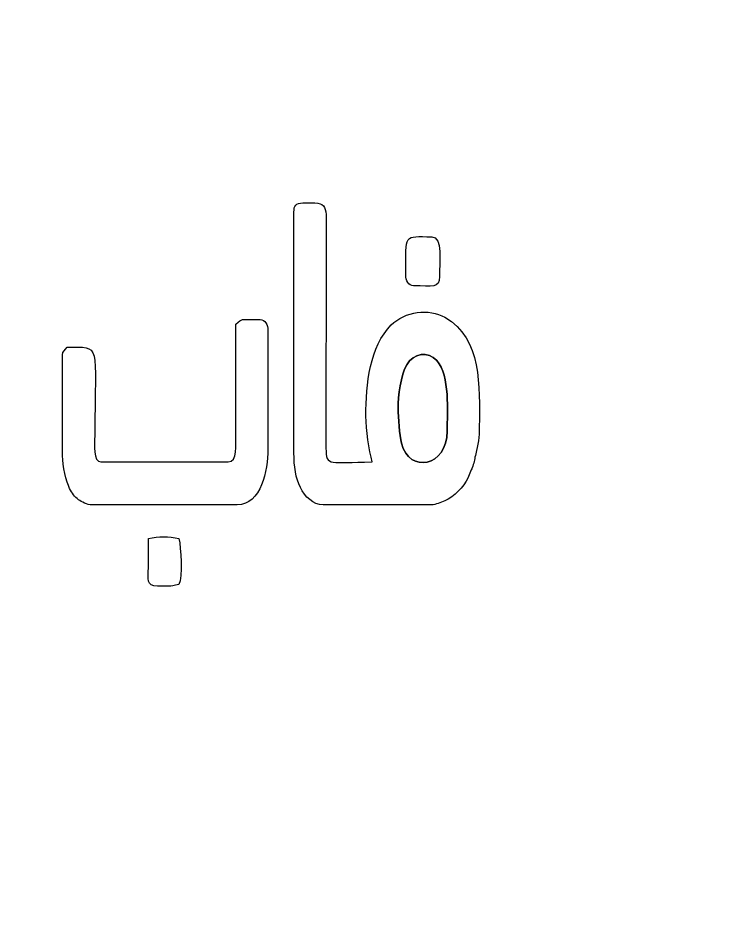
# Model space of a CAD drawing. Header units: millimetres. Extents: x -115 to 125, y -172 to 158.
# Drawn here: x -68 to -63.05, y -125.7 to -119.31 of the extents above; entities that cross this region are included whole.
import ezdxf

# ---------------------------------------------------------------- set-up
doc = ezdxf.new("R2010")
doc.units = ezdxf.units.MM
doc.header["$MEASUREMENT"] = 0
doc.layers.add('Layer 1', color=7, linetype='Continuous')

msp = doc.modelspace()

# ---------------------------------------------------------------- linework, layer by layer
at = {"layer": 'Layer 1', "color": 242, "lineweight": 9}
msp.add_open_spline([(-111.2285, -101.7092), (-111.2285, -101.7092), (-104.9785, -101.7092), (-104.9785, -101.7092), (-104.9785, -101.7092), (-104.9785, -101.7092), (-104.9785, -98.7092), (-104.9785, -98.7092), (-104.9785, -98.7092), (-104.9785, -98.7092), (-95.7285, -98.7092), (-95.7285, -98.7092), (-95.7285, -98.7092), (-95.7285, -98.7092), (-95.7285, -101.7092), (-95.7285, -101.7092), (-95.7285, -101.7092), (-95.7285, -101.7092), (-88.7285, -101.7092), (-88.7285, -101.7092), (-88.7285, -101.7092), (-88.7285, -101.7092), (-88.7285, -98.7092), (-88.7285, -98.7092), (-88.7285, -98.7092), (-88.7285, -98.7092), (-81.7285, -98.7092), (-81.7285, -98.7092), (-81.7285, -98.7092), (-81.7285, -98.7092), (-81.7285, -101.7092), (-81.7285, -101.7092), (-81.7285, -101.7092), (-81.7285, -101.7092), (-74.7285, -101.7092), (-74.7285, -101.7092), (-74.7285, -101.7092), (-74.7285, -101.7092), (-74.7285, -98.7092), (-74.7285, -98.7092), (-74.7285, -98.7092), (-74.7285, -98.7092), (-67.7285, -98.7092), (-67.7285, -98.7092), (-67.7285, -98.7092), (-67.7285, -98.7092), (-67.7285, -101.7092), (-67.7285, -101.7092), (-67.7285, -101.7092), (-67.7285, -101.7092), (-60.7285, -101.7092), (-60.7285, -101.7092), (-60.7285, -101.7092), (-60.7285, -101.7092), (-60.7285, -98.7092), (-60.7285, -98.7092), (-60.7285, -98.7092), (-60.7285, -98.7092), (-53.7285, -98.7092), (-53.7285, -98.7092), (-53.7285, -98.7092), (-53.7285, -98.7092), (-53.7285, -101.7092), (-53.7285, -101.7092), (-53.7285, -101.7092), (-53.7285, -101.7092), (-46.7285, -101.7092), (-46.7285, -101.7092), (-46.7285, -101.7092), (-46.7285, -101.7092), (-46.7285, -98.7092), (-46.7285, -98.7092), (-46.7285, -98.7092), (-46.7285, -98.7092), (-39.7285, -98.7092), (-39.7285, -98.7092), (-39.7285, -98.7092), (-39.7285, -98.7092), (-39.7285, -101.7092), (-39.7285, -101.7092), (-39.7285, -101.7092), (-39.7285, -101.7092), (-32.7285, -101.7092), (-32.7285, -101.7092), (-32.7285, -101.7092), (-32.7285, -101.7092), (-32.7285, -98.7092), (-32.7285, -98.7092), (-32.7285, -98.7092), (-32.7285, -98.7092), (-23.4785, -98.7092), (-23.4785, -98.7092), (-23.4785, -98.7092), (-23.4785, -98.7092), (-23.4785, -101.7092), (-23.4785, -101.7092), (-23.4785, -101.7092), (-23.4785, -101.7092), (-17.2285, -101.7092), (-17.2285, -101.7092), (-17.2285, -101.7092), (-17.2285, -101.7092), (-17.2285, -105.7092), (-17.2285, -105.7092), (-17.2285, -105.7092), (-17.2285, -105.7092), (-14.2285, -105.7092), (-14.2285, -105.7092), (-14.2285, -105.7092), (-14.2285, -105.7092), (-14.2285, -112.7092), (-14.2285, -112.7092), (-14.2285, -112.7092), (-14.2285, -112.7092), (-17.2285, -112.7092), (-17.2285, -112.7092), (-17.2285, -112.7092), (-17.2285, -112.7092), (-17.2285, -119.7092), (-17.2285, -119.7092), (-17.2285, -119.7092), (-17.2285, -119.7092), (-14.2285, -119.7092), (-14.2285, -119.7092), (-14.2285, -119.7092), (-14.2285, -119.7092), (-14.2285, -126.7092), (-14.2285, -126.7092), (-14.2285, -126.7092), (-14.2285, -126.7092), (-17.2285, -126.7092), (-17.2285, -126.7092), (-17.2285, -126.7092), (-17.2285, -126.7092), (-17.2285, -130.7092), (-17.2285, -130.7092), (-17.2285, -130.7092), (-17.2285, -130.7092), (-23.4785, -130.7092), (-23.4785, -130.7092), (-23.4785, -130.7092), (-23.4785, -130.7092), (-23.4785, -133.7092), (-23.4785, -133.7092), (-23.4785, -133.7092), (-23.4785, -133.7092), (-32.7285, -133.7092), (-32.7285, -133.7092), (-32.7285, -133.7092), (-32.7285, -133.7092), (-32.7285, -130.7092), (-32.7285, -130.7092), (-32.7285, -130.7092), (-32.7285, -130.7092), (-39.7285, -130.7092), (-39.7285, -130.7092), (-39.7285, -130.7092), (-39.7285, -130.7092), (-39.7285, -133.7092), (-39.7285, -133.7092), (-39.7285, -133.7092), (-39.7285, -133.7092), (-46.7285, -133.7092), (-46.7285, -133.7092), (-46.7285, -133.7092), (-46.7285, -133.7092), (-46.7285, -130.7092), (-46.7285, -130.7092), (-46.7285, -130.7092), (-46.7285, -130.7092), (-53.7285, -130.7092), (-53.7285, -130.7092), (-53.7285, -130.7092), (-53.7285, -130.7092), (-53.7285, -133.7092), (-53.7285, -133.7092), (-53.7285, -133.7092), (-53.7285, -133.7092), (-60.7285, -133.7092), (-60.7285, -133.7092), (-60.7285, -133.7092), (-60.7285, -133.7092), (-60.7285, -130.7092), (-60.7285, -130.7092), (-60.7285, -130.7092), (-60.7285, -130.7092), (-67.7285, -130.7092), (-67.7285, -130.7092), (-67.7285, -130.7092), (-67.7285, -130.7092), (-67.7285, -133.7092), (-67.7285, -133.7092), (-67.7285, -133.7092), (-67.7285, -133.7092), (-74.7285, -133.7092), (-74.7285, -133.7092), (-74.7285, -133.7092), (-74.7285, -133.7092), (-74.7285, -130.7092), (-74.7285, -130.7092), (-74.7285, -130.7092), (-74.7285, -130.7092), (-81.7285, -130.7092), (-81.7285, -130.7092), (-81.7285, -130.7092), (-81.7285, -130.7092), (-81.7285, -133.7092), (-81.7285, -133.7092), (-81.7285, -133.7092), (-81.7285, -133.7092), (-88.7285, -133.7092), (-88.7285, -133.7092), (-88.7285, -133.7092), (-88.7285, -133.7092), (-88.7285, -130.7092), (-88.7285, -130.7092), (-88.7285, -130.7092), (-88.7285, -130.7092), (-95.7285, -130.7092), (-95.7285, -130.7092), (-95.7285, -130.7092), (-95.7285, -130.7092), (-95.7285, -133.7092), (-95.7285, -133.7092), (-95.7285, -133.7092), (-95.7285, -133.7092), (-104.9785, -133.7092), (-104.9785, -133.7092), (-104.9785, -133.7092), (-104.9785, -133.7092), (-104.9785, -130.7092), (-104.9785, -130.7092), (-104.9785, -130.7092), (-104.9785, -130.7092), (-111.2285, -130.7092), (-111.2285, -130.7092), (-111.2285, -130.7092), (-111.2285, -130.7092), (-111.2285, -126.7092), (-111.2285, -126.7092), (-111.2285, -126.7092), (-111.2285, -126.7092), (-114.2285, -126.7092), (-114.2285, -126.7092), (-114.2285, -126.7092), (-114.2285, -126.7092), (-114.2285, -119.7092), (-114.2285, -119.7092), (-114.2285, -119.7092), (-114.2285, -119.7092), (-111.2285, -119.7092), (-111.2285, -119.7092), (-111.2285, -119.7092), (-111.2285, -119.7092), (-111.2285, -112.7092), (-111.2285, -112.7092), (-111.2285, -112.7092), (-111.2285, -112.7092), (-114.2285, -112.7092), (-114.2285, -112.7092), (-114.2285, -112.7092), (-114.2285, -112.7092), (-114.2285, -105.7092), (-114.2285, -105.7092), (-114.2285, -105.7092), (-114.2285, -105.7092), (-111.2285, -105.7092), (-111.2285, -105.7092), (-111.2285, -105.7092), (-111.2285, -105.7092), (-111.2285, -101.7092), (-111.2285, -101.7092)], degree=3, knots=[0, 0, 0, 0, 0.014493, 0.014493, 0.014493, 0.014493, 0.028986, 0.028986, 0.028986, 0.028986, 0.043478, 0.043478, 0.043478, 0.043478, 0.057971, 0.057971, 0.057971, 0.057971, 0.072464, 0.072464, 0.072464, 0.072464, 0.086957, 0.086957, 0.086957, 0.086957, 0.101449, 0.101449, 0.101449, 0.101449, 0.115942, 0.115942, 0.115942, 0.115942, 0.130435, 0.130435, 0.130435, 0.130435, 0.144928, 0.144928, 0.144928, 0.144928, 0.15942, 0.15942, 0.15942, 0.15942, 0.173913, 0.173913, 0.173913, 0.173913, 0.188406, 0.188406, 0.188406, 0.188406, 0.202899, 0.202899, 0.202899, 0.202899, 0.217391, 0.217391, 0.217391, 0.217391, 0.231884, 0.231884, 0.231884, 0.231884, 0.246377, 0.246377, 0.246377, 0.246377, 0.26087, 0.26087, 0.26087, 0.26087, 0.275362, 0.275362, 0.275362, 0.275362, 0.289855, 0.289855, 0.289855, 0.289855, 0.304348, 0.304348, 0.304348, 0.304348, 0.318841, 0.318841, 0.318841, 0.318841, 0.333333, 0.333333, 0.333333, 0.333333, 0.347826, 0.347826, 0.347826, 0.347826, 0.362319, 0.362319, 0.362319, 0.362319, 0.376812, 0.376812, 0.376812, 0.376812, 0.391304, 0.391304, 0.391304, 0.391304, 0.405797, 0.405797, 0.405797, 0.405797, 0.42029, 0.42029, 0.42029, 0.42029, 0.434783, 0.434783, 0.434783, 0.434783, 0.449275, 0.449275, 0.449275, 0.449275, 0.463768, 0.463768, 0.463768, 0.463768, 0.478261, 0.478261, 0.478261, 0.478261, 0.492754, 0.492754, 0.492754, 0.492754, 0.507246, 0.507246, 0.507246, 0.507246, 0.521739, 0.521739, 0.521739, 0.521739, 0.536232, 0.536232, 0.536232, 0.536232, 0.550725, 0.550725, 0.550725, 0.550725, 0.565217, 0.565217, 0.565217, 0.565217, 0.57971, 0.57971, 0.57971, 0.57971, 0.594203, 0.594203, 0.594203, 0.594203, 0.608696, 0.608696, 0.608696, 0.608696, 0.623188, 0.623188, 0.623188, 0.623188, 0.637681, 0.637681, 0.637681, 0.637681, 0.652174, 0.652174, 0.652174, 0.652174, 0.666667, 0.666667, 0.666667, 0.666667, 0.681159, 0.681159, 0.681159, 0.681159, 0.695652, 0.695652, 0.695652, 0.695652, 0.710145, 0.710145, 0.710145, 0.710145, 0.724638, 0.724638, 0.724638, 0.724638, 0.73913, 0.73913, 0.73913, 0.73913, 0.753623, 0.753623, 0.753623, 0.753623, 0.768116, 0.768116, 0.768116, 0.768116, 0.782609, 0.782609, 0.782609, 0.782609, 0.797101, 0.797101, 0.797101, 0.797101, 0.811594, 0.811594, 0.811594, 0.811594, 0.826087, 0.826087, 0.826087, 0.826087, 0.84058, 0.84058, 0.84058, 0.84058, 0.855072, 0.855072, 0.855072, 0.855072, 0.869565, 0.869565, 0.869565, 0.869565, 0.884058, 0.884058, 0.884058, 0.884058, 0.898551, 0.898551, 0.898551, 0.898551, 0.913043, 0.913043, 0.913043, 0.913043, 0.927536, 0.927536, 0.927536, 0.927536, 0.942029, 0.942029, 0.942029, 0.942029, 0.956522, 0.956522, 0.956522, 0.956522, 0.971014, 0.971014, 0.971014, 0.971014, 1, 1, 1, 1], dxfattribs=at)
at = {"layer": 'Layer 1'}
for points, knots in [([(-65.5446, -122.1232), (-65.5446, -122.2222), (-65.5207, -122.3645), (-65.5014, -122.4477), (-65.5014, -122.4477), (-65.7984, -122.4477), (-65.8267, -122.4849), (-65.8265, -122.3509), (-65.8265, -122.3509), (-65.8265, -122.3509), (-65.8258, -120.8577), (-65.8258, -120.8577), (-65.8258, -120.8577), (-65.8258, -120.6328), (-65.802, -120.609), (-65.9892, -120.6186), (-65.9892, -120.6186), (-66.0392, -120.6211), (-66.053, -120.636), (-66.053, -120.6846), (-66.053, -120.6846), (-66.053, -120.6846), (-66.053, -122.3828), (-66.053, -122.3828), (-66.053, -122.3828), (-66.053, -122.4797), (-66.0397, -122.5609), (-66.007, -122.6289), (-66.007, -122.6289), (-65.9767, -122.6922), (-65.9165, -122.7505), (-65.8475, -122.7505), (-65.8475, -122.7505), (-65.8475, -122.7505), (-65.0795, -122.7505), (-65.0795, -122.7505), (-65.0795, -122.7505), (-65.0557, -122.7505), (-65.0142, -122.7325), (-64.9886, -122.7224), (-64.9886, -122.7224), (-64.9221, -122.6963), (-64.8537, -122.6206), (-64.8251, -122.5614), (-64.8251, -122.5614), (-64.817, -122.5446), (-64.814, -122.5323), (-64.8067, -122.515), (-64.8067, -122.515), (-64.7978, -122.4937), (-64.7977, -122.4986), (-64.7902, -122.4774), (-64.7902, -122.4774), (-64.7795, -122.4474), (-64.778, -122.4219), (-64.7694, -122.39), (-64.7694, -122.39), (-64.7528, -122.3282), (-64.7442, -122.2736), (-64.7442, -122.1989), (-64.7442, -122.1989), (-64.7442, -121.909), (-64.7223, -121.5795), (-64.988, -121.426), (-64.988, -121.426), (-65.0987, -121.3621), (-65.2691, -121.3842), (-65.3654, -121.4804), (-65.3654, -121.4804), (-65.5171, -121.6321), (-65.5446, -121.8974), (-65.5446, -122.1232)], [0, 0, 0, 0, 0.052632, 0.052632, 0.052632, 0.052632, 0.105263, 0.105263, 0.105263, 0.105263, 0.157895, 0.157895, 0.157895, 0.157895, 0.210526, 0.210526, 0.210526, 0.210526, 0.263158, 0.263158, 0.263158, 0.263158, 0.315789, 0.315789, 0.315789, 0.315789, 0.368421, 0.368421, 0.368421, 0.368421, 0.421053, 0.421053, 0.421053, 0.421053, 0.473684, 0.473684, 0.473684, 0.473684, 0.526316, 0.526316, 0.526316, 0.526316, 0.578947, 0.578947, 0.578947, 0.578947, 0.631579, 0.631579, 0.631579, 0.631579, 0.684211, 0.684211, 0.684211, 0.684211, 0.736842, 0.736842, 0.736842, 0.736842, 0.789474, 0.789474, 0.789474, 0.789474, 0.842105, 0.842105, 0.842105, 0.842105, 0.894737, 0.894737, 0.894737, 0.894737, 1, 1, 1, 1]), ([(-65.2634, -121.1281), (-65.2634, -121.1645), (-65.2443, -121.2038), (-65.2093, -121.2038), (-65.2093, -121.2038), (-65.0732, -121.2038), (-65.0254, -121.2237), (-65.0254, -121.1389), (-65.0254, -121.1389), (-65.0254, -121.0388), (-65.0014, -120.8577), (-65.0795, -120.8577), (-65.0795, -120.8577), (-65.2781, -120.8577), (-65.2634, -120.8253), (-65.2634, -121.1281)], [0, 0, 0, 0, 0.2, 0.2, 0.2, 0.2, 0.4, 0.4, 0.4, 0.4, 0.6, 0.6, 0.6, 0.6, 1, 1, 1, 1]), ([(-66.4532, -122.7505), (-66.2832, -122.7505), (-66.2369, -122.5037), (-66.2369, -122.3611), (-66.2369, -122.3611), (-66.2369, -122.3611), (-66.2369, -121.5175), (-66.2369, -121.5175), (-66.2369, -121.5175), (-66.2369, -121.481), (-66.256, -121.4417), (-66.2909, -121.4417), (-66.2909, -121.4417), (-66.4579, -121.4417), (-66.4014, -121.4323), (-66.464, -121.4742), (-66.464, -121.4742), (-66.464, -121.4742), (-66.464, -122.253), (-66.464, -122.253), (-66.464, -122.253), (-66.4639, -122.3257), (-66.4477, -122.4477), (-66.5181, -122.4477), (-66.5181, -122.4477), (-66.5181, -122.4477), (-67.4158, -122.4477), (-67.4158, -122.4477), (-67.4158, -122.4477), (-67.4701, -122.4477), (-67.4592, -122.323), (-67.4591, -122.2638), (-67.4591, -122.2638), (-67.4576, -121.5982), (-67.4082, -121.6364), (-67.6538, -121.6364), (-67.6538, -121.6364), (-67.6687, -121.6587), (-67.6862, -121.6645), (-67.6862, -121.6905), (-67.6862, -121.6905), (-67.6862, -121.6905), (-67.6862, -122.4044), (-67.6862, -122.4044), (-67.6862, -122.4044), (-67.6862, -122.4731), (-67.6611, -122.5887), (-67.6359, -122.6353), (-67.6359, -122.6353), (-67.6201, -122.6647), (-67.6001, -122.6958), (-67.5739, -122.7139), (-67.5739, -122.7139), (-67.5536, -122.728), (-67.5094, -122.7505), (-67.4807, -122.7505), (-67.4807, -122.7505), (-67.4807, -122.7505), (-66.4532, -122.7505), (-66.4532, -122.7505)], [0, 0, 0, 0, 0.0625, 0.0625, 0.0625, 0.0625, 0.125, 0.125, 0.125, 0.125, 0.1875, 0.1875, 0.1875, 0.1875, 0.25, 0.25, 0.25, 0.25, 0.3125, 0.3125, 0.3125, 0.3125, 0.375, 0.375, 0.375, 0.375, 0.4375, 0.4375, 0.4375, 0.4375, 0.5, 0.5, 0.5, 0.5, 0.5625, 0.5625, 0.5625, 0.5625, 0.625, 0.625, 0.625, 0.625, 0.6875, 0.6875, 0.6875, 0.6875, 0.75, 0.75, 0.75, 0.75, 0.8125, 0.8125, 0.8125, 0.8125, 0.875, 0.875, 0.875, 0.875, 1, 1, 1, 1]), ([(-65.3175, -122.0691), (-65.3175, -121.9835), (-65.299, -121.8328), (-65.2569, -121.7619), (-65.2569, -121.7619), (-65.2075, -121.6785), (-65.1061, -121.6631), (-65.0451, -121.7318), (-65.0451, -121.7318), (-64.9488, -121.8402), (-64.9714, -122.0877), (-64.9714, -122.2313), (-64.9714, -122.2313), (-64.9714, -122.4806), (-65.2405, -122.5332), (-65.293, -122.3151), (-65.293, -122.3151), (-65.3068, -122.2578), (-65.3175, -122.1349), (-65.3175, -122.0691)], [0, 0, 0, 0, 0.166667, 0.166667, 0.166667, 0.166667, 0.333333, 0.333333, 0.333333, 0.333333, 0.5, 0.5, 0.5, 0.5, 0.666667, 0.666667, 0.666667, 0.666667, 1, 1, 1, 1]), ([(-66.8642, -123.3129), (-66.8402, -123.2593), (-66.8498, -123.0502), (-66.8642, -122.9885), (-66.8642, -122.9885), (-66.9373, -122.9714), (-67.0074, -122.9714), (-67.0805, -122.9885), (-67.0805, -122.9885), (-67.0805, -123.0569), (-67.08, -123.1256), (-67.0806, -123.1941), (-67.0806, -123.1941), (-67.0813, -123.2721), (-67.0983, -123.3238), (-67.0156, -123.3238), (-67.0156, -123.3238), (-66.927, -123.3238), (-66.9381, -123.3302), (-66.8642, -123.3129)], [0, 0, 0, 0, 0.166667, 0.166667, 0.166667, 0.166667, 0.333333, 0.333333, 0.333333, 0.333333, 0.5, 0.5, 0.5, 0.5, 0.666667, 0.666667, 0.666667, 0.666667, 1, 1, 1, 1])]:
    msp.add_open_spline(points, degree=3, knots=knots, dxfattribs=at)
at = {"layer": 'Layer 1', "color": 7}
msp.add_open_spline([(-65.3175, -122.0691), (-65.3175, -122.1349), (-65.3068, -122.2578), (-65.293, -122.3151), (-65.293, -122.3151), (-65.2405, -122.5332), (-64.9714, -122.4806), (-64.9714, -122.2313), (-64.9714, -122.2313), (-64.9714, -122.0877), (-64.9488, -121.8402), (-65.0451, -121.7318), (-65.0451, -121.7318), (-65.1061, -121.6631), (-65.2075, -121.6785), (-65.2569, -121.7619), (-65.2569, -121.7619), (-65.299, -121.8328), (-65.3175, -121.9835), (-65.3175, -122.0691)], degree=3, knots=[0, 0, 0, 0, 0.166667, 0.166667, 0.166667, 0.166667, 0.333333, 0.333333, 0.333333, 0.333333, 0.5, 0.5, 0.5, 0.5, 0.666667, 0.666667, 0.666667, 0.666667, 1, 1, 1, 1], dxfattribs=at)

doc.saveas('drawing.dxf')
